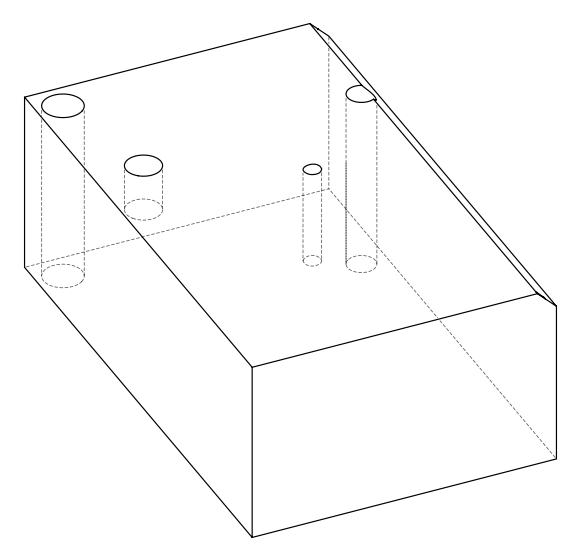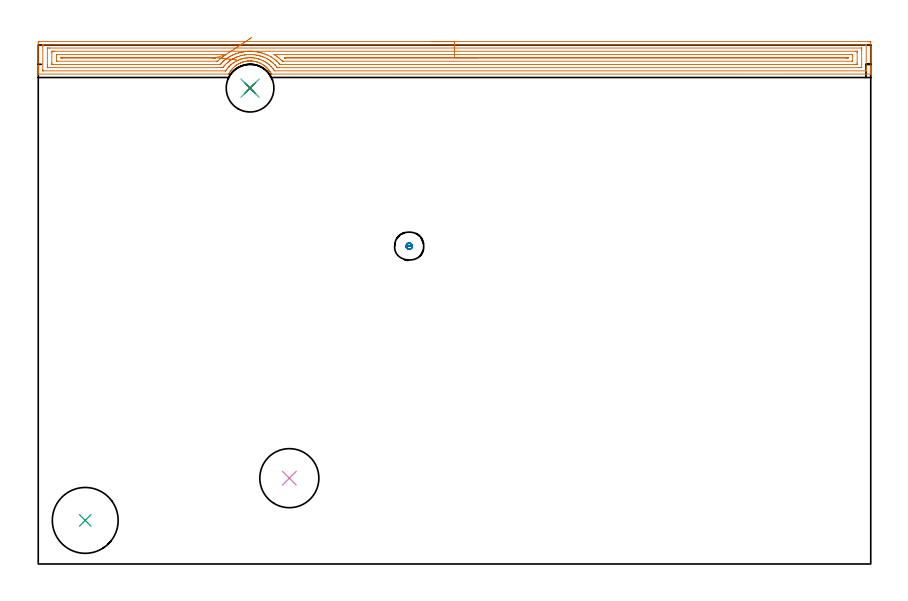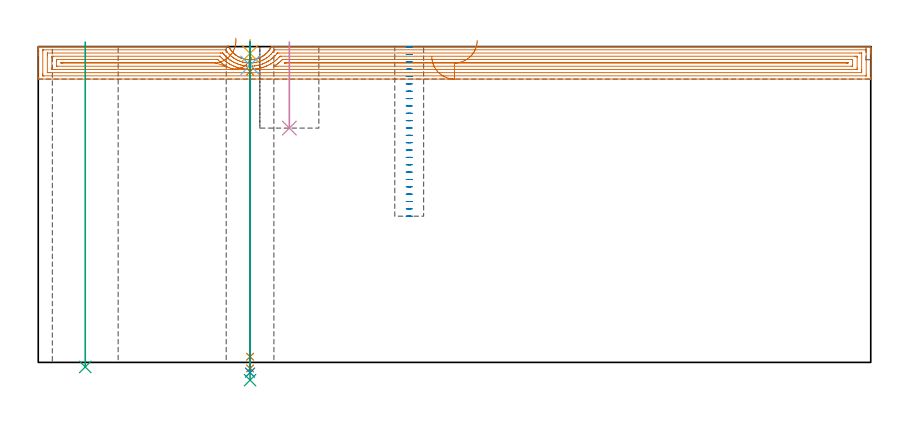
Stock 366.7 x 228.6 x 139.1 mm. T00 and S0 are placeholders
(PLAN: 9 operations, 8 tool changes, 21.5 min)
(1 AREA_MILL | FG_CHAMFER_SURFACE | UGT0205_001 | 17.65 min | 37492 mm3)
(2 MILL_BLIND_HOLE_FROM_SOLID_MATERIAL | STEP1POCKET | NXT0201_010 | Spiral | 1.26 min | 9461 mm3)
(3 INDEXABLE_INSERT_DRILL_THROUGH_HOLE_FROM_SOLID | STEP1HOLE | NXT0302_029 | 0.57 min | 91806 mm3)
(4 INDEXABLE_INSERT_DRILL_BLIND_HOLE_FROM_SOLID | STEP1POCKET_1 | UGT0302_005 | 0.15 min | 19046 mm3)
(5 SPOT_DRILL | STEP1HOLE_1 | NXT0321_9005460120000 | 0.05 min | 180 mm3)
(6 DRILL_BLIND_HOLE_INTO_CENTER | STEP1HOLE_1 | NXT0301_026 | 0.04 min | 120 mm3)
(7 GUN_DRILL_THROUGH_HOLE | STEP1HOLE_1 | UGT0307_001 | 0.62 min | 2544 mm3)
(8 SPADE_DRILL_TO_ENLARGE_THROUGH_HOLE | STEP1HOLE_1 | UGT0306_004 | 0.58 min | 17013 mm3)
(9 DRILL_TO_ENLARGE_THROUGH_HOLE | STEP1HOLE_1 | UGT0301_051 | 0.6 min | 28088 mm3)
(TOOL UGT0205_001 | Chamfer Mill 20 x 3 x 45 deg. | D20 FL50 Z2)
(TOOL NXT0201_010 | ENDMILL 10mm [2P460-1000-NA 1630] | D10 FL30 Z6)
(TOOL NXT0302_029 | Index. Insert Drill 29mm [880-D2900L32-05] | D29 PA176 FL145 Z2)
(TOOL UGT0302_005 | Indexable Insert Drill 26mm | D26 PA180 FL50 Z2)
(TOOL NXT0321_9005460120000 | NC Spot Drill, 142deg, 12mm, Carbide, Uncoated | D12 PA142 FL30 Z2)
(TOOL NXT0301_026 | Carbide Drill 5.5mm [860.1-0550-017A1-MM 2214] | D5.5 PA140 FL28 Z2)
(TOOL UGT0307_001 | Gun Drill 5 mm | D5 PA130 FL24 Z1)
(TOOL UGT0306_004 | Spade Drill 13.5mm | D13.5 PA132 FL10 Z2)
(TOOL UGT0301_051 | Twist Drill 21 mm | D21 PA118 FL145 Z2)
(OP 1 AREA_MILL)
G17 G21 G94 G90
T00 M6
G54
G17 G0 G90 X173.35 Y230.1 S1061 M3
G43 Z149.1 H0
Z134.8
G94 G1 X173.388 Z133.929 F250.
X173.502 Z133.064
X173.691 Z132.212
X173.953 Z131.38
X174.287 Z130.574
X174.69 Z129.8
X175.158 Z129.064
X175.69 Z128.372
X176.279 Z127.729
X176.922 Z127.14
X177.614 Z126.609
X178.35 Z126.14
X179.124 Z125.737
X179.93 Z125.403
X180.762 Z125.141
X181.614 Z124.952
X182.478 Z124.838
X183.35 Z124.8
X365.566
X366.079 Y230.099 Z124.801
X366.587 Y230.095 Z124.803
X366.691 Y230.092 Z124.806
X366.7 Y229.591 Z125.306
Y218.965 Z135.929
Y218.424 Z136.473
Y218.08 Z136.817
Y217.539 Z137.358
Y217.194 Z137.701
Y216.505 Z138.395
Y216.196 Z138.704
X366.692 Y215.824 Z139.067
X366.69 Y215.803 Z139.088
X366.526 Y215.8 Z139.1
X102.931
X102.696 Y215.804 Z139.089
X102.668 Y215.839 Z139.056
X102.566 Y216.035 Z138.865
X102.526 Y216.111 Z138.788
X102.484 Y216.184 Z138.715
X102.413 Y216.308 Z138.588
X102.384 Y216.359 Z138.539
X102.359 Y216.402 Z138.497
X102.236 Y216.605 Z138.294
X102.187 Y216.679 Z138.22
X102.138 Y216.751 Z138.145
X102.093 Y216.821 Z138.078
X101.942 Y217.049 Z137.85
X101.889 Y217.125 Z137.774
X101.84 Y217.194 Z137.703
X101.787 Y217.27 Z137.629
X101.635 Y217.485 Z137.413
X101.591 Y217.538 Z137.361
X101.507 Y217.637 Z137.259
X101.373 Y217.799 Z137.101
X101.26 Y217.933 Z136.966
X100.874 Y218.367 Z136.533
X100.74 Y218.507 Z136.393
X100.335 Y218.884 Z136.016
X100.312 Y218.904 Z135.996
X99.918 Y219.247 Z135.652
X99.847 Y219.305 Z135.594
X99.404 Y219.631 Z135.265
X98.954 Y219.943 Z134.955
X98.742 Y220.073 Z134.825
X98.653 Y220.128 Z134.77
X98.06 Y220.45 Z134.448
X97.849 Y220.552 Z134.347
X97.616 Y220.662 Z134.234
X97.157 Y220.861 Z134.038
X97.123 Y220.874 Z134.024
X96.967 Y220.936 Z133.964
X96.764 Y221.01 Z133.89
X96.365 Y221.134 Z133.766
X96.274 Y221.162 Z133.737
X95.829 Y221.283 Z133.616
X95.592 Y221.337 Z133.563
X95.381 Y221.384 Z133.515
X94.935 Y221.464 Z133.435
X94.488 Y221.524 Z133.372
X94.042 Y221.566 Z133.331
X93.939 Y221.572 Z133.326
X93.789 Y221.576 Z133.315
X93.602 Y221.588 Z133.31
X93.595 Z133.309
X93.395 Y221.589 Z133.305
X93.148 Y221.591 Z133.303
X92.702 Y221.575 Z133.321
X92.483 Y221.558 Z133.338
X92.356 Y221.549 Z133.35
X92.255 Y221.541 Z133.358
X91.809 Y221.487 Z133.412
X91.362 Y221.413 Z133.487
X91.256 Y221.391 Z133.509
X90.916 Y221.318 Z133.579
X90.468 Y221.203 Z133.696
X90.023 Y221.071 Z133.828
X89.975 Y221.055 Z133.844
X89.837 Y221.009 Z133.89
X89.379 Y220.825 Z134.072
X89.13 Y220.726 Z134.172
X89.081 Y220.702 Z134.193
X88.92 Y220.63 Z134.269
X88.681 Y220.519 Z134.378
X88.236 Y220.291 Z134.606
X87.948 Y220.129 Z134.771
X87.521 Y219.851 Z135.047
X87.343 Y219.736 Z135.163
X87.308 Y219.71 Z135.19
X87.103 Y219.555 Z135.34
X86.996 Y219.478 Z135.42
X86.685 Y219.248 Z135.652
X86.45 Y219.053 Z135.846
X86.083 Y218.715 Z136.183
X85.726 Y218.366 Z136.532
X85.557 Y218.19 Z136.709
X85.462 Y218.08 Z136.82
X85.257 Y217.841 Z137.056
X84.971 Y217.486 Z137.413
X84.758 Y217.194 Z137.702
X84.664 Y217.068 Z137.831
X84.614 Y216.989 Z137.91
X84.598 Y216.965 Z137.935
X84.463 Y216.751 Z138.143
X84.367 Y216.604 Z138.293
X84.111 Y216.169 Z138.729
X83.988 Y215.946 Z138.951
X83.903 Y215.803 Z139.089
X83.72 Y215.8 Z139.1
X0.173
X0.009 Y215.803 Z139.088
X0. Y215.826 Z139.065
Y216.196 Z138.704
Y216.504 Z138.395
Y217.194 Z137.701
Y218.424 Z136.473
Y218.965 Z135.929
Y219.58 Z135.315
Y229.591 Z125.306
X0.002 Y229.864 Z125.033
X0.01 Y230.092 Z124.806
X0.24 Y230.099 Z124.799
X183.35 Y230.1 Z124.8
Y228.686 Z126.214
X364.515 Y228.685 Z126.215
X364.616 Y228.684 Z126.216
X364.665 Y228.681 Z126.219
X364.684 Y228.679 Z126.221
X364.69 Y228.669 Z126.231
X364.694 Y228.554 Z126.346
X364.699 Y228.303 Z126.597
X364.7 Y218.08 Z136.82
X364.699 Y217.677 Z137.223
X364.692 Y217.272 Z137.628
X364.69 Y217.223 Z137.677
X364.672 Y217.221 Z137.679
X364.619 Y217.217 Z137.683
X364.51 Y217.215 Z137.685
X364.292 Y217.214 Z137.686
X104.251 Y217.215 Z137.685
X104.048 Y217.221 Z137.679
X103.904 Y217.425 Z137.475
X103.863 Y217.483 Z137.417
X103.62 Y217.84 Z137.06
X103.447 Y218.08 Z136.82
X103.378 Y218.172 Z136.728
X102.693 Y218.965 Z135.935
X102.484 Y219.196 Z135.704
X101.789 Y219.851 Z135.049
X101.591 Y220.029 Z134.871
X101.419 Y220.172 Z134.728
X100.762 Y220.672 Z134.228
X100.697 Y220.717 Z134.183
X100.669 Y220.736 Z134.164
X100.146 Y221.076 Z133.824
X99.804 Y221.278 Z133.622
X99.166 Y221.622 Z133.278
X98.91 Y221.749 Z133.151
X98.666 Y221.864 Z133.036
X98.017 Y222.133 Z132.767
X97.689 Y222.255 Z132.645
X97.219 Y222.412 Z132.488
X97.123 Y222.441 Z132.459
X96.894 Y222.507 Z132.393
X96.23 Y222.67 Z132.23
X96.016 Y222.719 Z132.181
X95.336 Y222.843 Z132.057
X94.942 Y222.897 Z132.003
X94.443 Y222.95 Z131.95
X93.963 Y222.982 Z131.918
X93.549 Y222.998 Z131.902
X93.052 Y222.999 Z131.901
X92.656 Y222.984 Z131.916
X92.205 Y222.954 Z131.946
X91.762 Y222.909 Z131.991
X91.401 Y222.865 Z132.035
X90.868 Y222.776 Z132.124
X90.644 Y222.73 Z132.17
X89.975 Y222.579 Z132.321
X89.916 Y222.565 Z132.335
X89.697 Y222.507 Z132.393
X89.223 Y222.366 Z132.534
X89.184 Y222.354 Z132.546
X89.138 Y222.339 Z132.561
X89.081 Y222.318 Z132.582
X88.576 Y222.122 Z132.778
X88.188 Y221.967 Z132.933
X87.946 Y221.861 Z133.039
X87.426 Y221.622 Z133.278
X87.294 Y221.556 Z133.344
X86.764 Y221.261 Z133.639
X86.401 Y221.038 Z133.862
X86.216 Y220.919 Z133.981
X85.942 Y220.736 Z134.164
X85.69 Y220.555 Z134.345
X85.507 Y220.42 Z134.48
X85.184 Y220.171 Z134.729
X84.802 Y219.851 Z135.049
X84.702 Y219.763 Z135.137
X84.614 Y219.682 Z135.218
X84.25 Y219.325 Z135.575
X83.893 Y218.965 Z135.935
X83.81 Y218.876 Z136.024
X83.72 Y218.774 Z136.126
X83.408 Y218.389 Z136.511
X83.163 Y218.08 Z136.82
X83.019 Y217.889 Z137.011
X82.827 Y217.621 Z137.279
X82.655 Y217.364 Z137.536
X82.566 Y217.236 Z137.664
X82.554 Y217.221 Z137.679
X82.532 Y217.219 Z137.681
X82.479 Y217.216 Z137.684
X82.37 Y217.215 Z137.685
X2.185
X2.084 Y217.216 Z137.684
X2.035 Y217.218 Z137.682
X2.016 Y217.221 Z137.679
X2.01 Y217.231 Z137.669
X2.006 Y217.346 Z137.554
X2.001 Y217.597 Z137.303
X2. Y227.82 Z127.08
X2.001 Y228.223 Z126.677
X2.008 Y228.628 Z126.272
X2.01 Y228.677 Z126.223
X2.028 Y228.679 Z126.221
X2.081 Y228.683 Z126.217
X2.19 Y228.685 Z126.215
X2.408 Y228.686 Z126.214
X183.35
Y227.271 Z127.629
X362.505
X362.618 Y227.27 Z127.63
X362.659 Y227.268 Z127.632
X362.677 Y227.265 Z127.635
X362.69 Y227.254 Z127.646
X362.694 Y227.128 Z127.772
X362.698 Y226.935 Z127.965
X362.7 Y226.742 Z128.158
Y226.049 Z128.851
X362.699 Y218.772 Z136.128
X362.697 Y218.708 Z136.192
X362.691 Y218.657 Z136.243
X362.687 Y218.635 Z136.265
X362.674 Y218.634 Z136.266
X362.505 Y218.631 Z136.269
X361.951 Y218.629 Z136.271
X361.612 Y218.628 Z136.272
X106.059 Y218.629 Z136.271
X105.503 Y218.63 Z136.27
X105.336 Y218.634 Z136.266
X105.318 Y218.635 Z136.265
X105.293 Y218.652 Z136.248
X105.226 Y218.736 Z136.164
X105.165 Y218.812 Z136.088
X105.036 Y218.965 Z135.935
X104.331 Y219.792 Z135.108
X104.277 Y219.851 Z135.049
X104.272 Y219.857 Z135.043
X103.678 Y220.439 Z134.461
X103.378 Y220.72 Z134.18
X103.36 Y220.736 Z134.164
X102.884 Y221.135 Z133.765
X102.484 Y221.438 Z133.462
X102.231 Y221.622 Z133.278
X101.591 Y222.056 Z132.844
X101.311 Y222.23 Z132.67
X100.833 Y222.507 Z132.393
X100.697 Y222.582 Z132.318
X100.532 Y222.671 Z132.229
X99.804 Y223.022 Z131.878
X98.946 Y223.393 Z131.507
X98.91 Y223.407 Z131.493
X98.888 Y223.415 Z131.485
X98.017 Y223.703 Z131.197
X97.574 Y223.832 Z131.068
X97.123 Y223.946 Z130.954
X96.398 Y224.111 Z130.789
X96.23 Y224.142 Z130.758
X95.427 Y224.278 Z130.622
X95.336 Y224.291 Z130.609
X95.322 Y224.292 Z130.608
X94.443 Y224.373 Z130.527
X94.34 Y224.38 Z130.52
X93.549 Y224.412 Z130.488
X93.412 Y224.414 Z130.486
X92.656 Y224.402 Z130.498
X92.536 Y224.397 Z130.503
X91.762 Y224.342 Z130.558
X91.703 Y224.337 Z130.563
X91.168 Y224.278 Z130.622
X90.906 Y224.241 Z130.659
X90.868 Y224.235 Z130.665
X90.153 Y224.102 Z130.798
X89.975 Y224.064 Z130.836
X89.427 Y223.936 Z130.964
X89.081 Y223.848 Z131.052
X88.725 Y223.746 Z131.154
X88.188 Y223.579 Z131.321
X88.05 Y223.53 Z131.37
X87.679 Y223.393 Z131.507
X87.404 Y223.283 Z131.617
X87.294 Y223.238 Z131.662
X86.784 Y223.013 Z131.887
X86.401 Y222.833 Z132.067
X86.182 Y222.724 Z132.176
X85.763 Y222.507 Z132.393
X85.598 Y222.417 Z132.483
X85.507 Y222.364 Z132.536
X85.048 Y222.076 Z132.824
X84.614 Y221.798 Z133.102
X84.508 Y221.726 Z133.174
X84.363 Y221.622 Z133.278
X83.997 Y221.348 Z133.552
X83.72 Y221.136 Z133.764
X83.501 Y220.954 Z133.946
X83.247 Y220.736 Z134.164
X82.827 Y220.347 Z134.553
X82.575 Y220.1 Z134.8
X82.329 Y219.851 Z135.049
X82.139 Y219.646 Z135.254
X81.933 Y219.414 Z135.486
X81.728 Y219.168 Z135.732
X81.563 Y218.965 Z135.935
X81.329 Y218.679 Z136.221
X81.289 Y218.635 Z136.265
X81.209 Y218.633 Z136.267
X81.039 Y218.631 Z136.269
X80.485 Y218.629 Z136.271
X80.146 Y218.628 Z136.272
X4.195 Y218.629 Z136.271
X4.082 Y218.63 Z136.27
X4.041 Y218.632 Z136.268
X4.023 Y218.635 Z136.265
X4.01 Y218.646 Z136.254
X4.006 Y218.772 Z136.128
X4.002 Y218.965 Z135.935
X4. Y219.158 Z135.742
Y219.851 Z135.049
Y227.127 Z127.773
X4.003 Y227.192 Z127.708
X4.009 Y227.243 Z127.657
X4.013 Y227.265 Z127.635
X4.026 Y227.266 Z127.634
X4.195 Y227.269 Z127.631
X4.749 Y227.271 Z127.629
X5.088
X183.35
Y225.857 Z129.043
X360.018
X360.588 Y225.855 Z129.045
X360.648 Y225.853 Z129.047
X360.683 Y225.851 Z129.049
X360.69 Y225.812 Z129.088
X360.694 Y225.602 Z129.298
X360.7 Y225.182 Z129.718
Y220.736 Z134.164
X360.694 Y220.302 Z134.598
X360.69 Y220.086 Z134.814
X360.678 Y220.049 Z134.851
X360.624 Y220.047 Z134.853
X360.522 Y220.045 Z134.855
X359.825 Y220.043 Z134.857
X359.631
X106.952
X106.757 Y220.044 Z134.856
X106.584 Y220.047 Z134.853
X106.498 Y220.05 Z134.85
X106.451 Y220.063 Z134.837
X106.059 Y220.497 Z134.403
X105.829 Y220.736 Z134.164
X105.165 Y221.384 Z133.516
X104.908 Y221.622 Z133.278
X104.272 Y222.155 Z132.745
X103.8 Y222.507 Z132.393
X103.378 Y222.803 Z132.097
X102.499 Y223.378 Z131.522
X102.484 Y223.387 Z131.513
X102.474 Y223.393 Z131.507
X101.591 Y223.866 Z131.034
X100.747 Y224.278 Z130.622
X100.697 Y224.3 Z130.6
X100.658 Y224.317 Z130.583
X99.804 Y224.665 Z130.235
X99.202 Y224.874 Z130.026
X98.91 Y224.968 Z129.932
X98.265 Y225.164 Z129.736
X98.017 Y225.229 Z129.671
X97.929 Y225.251 Z129.649
X97.788 Y225.283 Z129.617
X97.123 Y225.43 Z129.47
X96.782 Y225.502 Z129.398
X96.506 Y225.551 Z129.349
X96.23 Y225.596 Z129.304
X95.713 Y225.675 Z129.225
X95.584 Y225.691 Z129.209
X95.336 Y225.716 Z129.184
X94.72 Y225.774 Z129.126
X94.486 Y225.793 Z129.107
X94.443 Y225.796 Z129.104
X93.775 Y225.826 Z129.074
X93.754
X92.86 Y225.825 Z129.075
X92.656 Y225.815 Z129.085
X92.031 Y225.783 Z129.117
X91.818 Y225.77 Z129.13
X91.762 Y225.765 Z129.135
X91.208 Y225.713 Z129.187
X91.099 Y225.701 Z129.2
X90.868 Y225.671 Z129.229
X90.421 Y225.607 Z129.293
X90.204 Y225.573 Z129.327
X89.975 Y225.533 Z129.367
X89.662 Y225.474 Z129.426
X89.433 Y225.427 Z129.473
X89.081 Y225.349 Z129.551
X88.93 Y225.313 Z129.587
X88.324 Y225.164 Z129.736
X88.218 Y225.134 Z129.766
X88.188 Y225.125 Z129.775
X87.538 Y224.922 Z129.978
X87.294 Y224.844 Z130.056
X86.88 Y224.688 Z130.212
X86.401 Y224.504 Z130.396
X86.239 Y224.438 Z130.462
X85.862 Y224.278 Z130.622
X85.618 Y224.168 Z130.732
X85.507 Y224.116 Z130.784
X85.02 Y223.875 Z131.025
X84.614 Y223.663 Z131.237
X84.438 Y223.567 Z131.333
X84.132 Y223.393 Z131.507
X83.877 Y223.237 Z131.663
X83.72 Y223.138 Z131.762
X83.339 Y222.885 Z132.015
X82.827 Y222.534 Z132.366
X82.811 Y222.523 Z132.377
X82.791 Y222.507 Z132.393
X82.307 Y222.137 Z132.763
X81.933 Y221.833 Z133.067
X81.688 Y221.622 Z133.278
X81.353 Y221.311 Z133.589
X81.039 Y221.015 Z133.885
X80.766 Y220.736 Z134.164
X80.465 Y220.42 Z134.48
X80.146 Y220.07 Z134.83
X80.117 Y220.049 Z134.851
X80.097 Y220.047 Z134.853
X80.049 Y220.044 Z134.856
X79.952 Y220.043 Z134.857
X6.682
X6.112 Y220.045 Z134.855
X6.052 Y220.047 Z134.853
X6.017 Y220.049 Z134.851
X6.01 Y220.088 Z134.812
X6.006 Y220.298 Z134.602
X6. Y220.718 Z134.182
Y225.164 Z129.736
X6.006 Y225.598 Z129.302
X6.01 Y225.814 Z129.086
X6.022 Y225.851 Z129.049
X6.076 Y225.853 Z129.047
X6.178 Y225.855 Z129.045
X6.876 Y225.857 Z129.043
X7.069
X183.35
Y224.443 Z130.457
X358.204
X358.536 Y224.441 Z130.459
X358.631 Y224.439 Z130.461
X358.684 Y224.436 Z130.464
X358.69 Y224.428 Z130.472
X358.694 Y224.372 Z130.528
X358.697 Y224.278 Z130.622
X358.7 Y223.622 Z131.278
X358.699 Y221.852 Z133.048
X358.694 Y221.622 Z133.278
X358.69 Y221.465 Z133.435
X358.37 Y221.459 Z133.441
X358.203 Y221.458 Z133.442
X108.012 Y221.457 Z133.443
X107.846 Y221.458 Z133.442
X107.68 Y221.461 Z133.439
X107.574 Y221.464 Z133.436
X107.518 Y221.515 Z133.385
X107.404 Y221.622 Z133.278
X106.952 Y222.054 Z132.846
X106.467 Y222.507 Z132.393
X106.059 Y222.854 Z132.046
X105.76 Y223.099 Z131.801
X105.374 Y223.393 Z131.507
X105.165 Y223.545 Z131.355
X104.643 Y223.91 Z130.99
X104.272 Y224.15 Z130.75
X104.076 Y224.278 Z130.622
X103.954 Y224.363 Z130.537
X103.851 Y224.437 Z130.463
X103.939 Y224.439 Z130.461
X104.106 Y224.442 Z130.458
X104.272 Y224.443 Z130.457
X104.999
X183.35
Y223.029 Z131.871
X356.091 Y223.028 Z131.872
X356.25 Y223.027 Z131.873
X356.625 Y223.022 Z131.878
X356.69 Y223.016 Z131.884
X356.697 Y222.95 Z131.95
X356.693 Y222.913 Z131.987
X356.686 Y222.878 Z132.022
X356.667 Y222.876 Z132.024
X356.559 Y222.874 Z132.026
X356.25 Y222.872 Z132.028
X355.883 Y222.871 Z132.029
X108.898 Y222.872 Z132.028
X108.739 Y222.873 Z132.027
X108.66 Y222.875 Z132.025
X108.611 Y222.878 Z132.022
X108.575 Y222.899 Z132.001
X108.514 Y222.953 Z131.947
X108.454 Y223.01 Z131.89
X108.446 Y223.02 Z131.88
X108.451 Y223.022 Z131.878
X108.501 Y223.026 Z131.874
X108.58 Y223.028 Z131.872
X108.739 Y223.029 Z131.871
X109.106
X183.35
X184.222 Z131.909
X185.086 Z132.023
X185.938 Z132.212
X186.77 Z132.474
X187.576 Z132.808
X188.35 Z133.211
X189.086 Z133.68
X189.778 Z134.211
X190.421 Z134.8
X191.01 Z135.443
X191.542 Z136.135
X192.01 Z136.871
X192.413 Z137.645
X192.747 Z138.451
X193.009 Z139.283
X193.198 Z140.135
X193.312 Z141.
X193.35 Z141.871
G0 Z149.1
X94.032 Y231.901
Z134.421
G1 X93.653 Y231.65 Z133.677
X93.221 Y231.364 Z132.974
X92.74 Y231.046 Z132.32
X92.214 Y230.697 Z131.718
X91.645 Y230.321 Z131.174
X91.039 Y229.92 Z130.691
X90.401 Y229.497 Z130.273
X89.734 Y229.056 Z129.924
X89.044 Y228.6 Z129.646
X88.337 Y228.132 Z129.44
X87.618 Y227.656 Z129.31
X86.892 Y227.175 Z129.255
X86.165 Y226.694 Z129.276
X85.442 Y226.215 Z129.373
X84.729 Y225.743 Z129.546
X84.031 Y225.282 Z129.792
X83.353 Y224.833 Z130.11
X82.702 Y224.402 Z130.498
X82.514 Y224.278 Z130.622
X82.165 Y224.049 Z130.851
X81.933 Y223.894 Z131.006
X81.637 Y223.686 Z131.214
X81.225 Y223.393 Z131.507
X81.118 Y223.314 Z131.586
X81.039 Y223.254 Z131.646
X80.622 Y222.921 Z131.979
X80.146 Y222.532 Z132.368
X80.132 Y222.521 Z132.379
X79.252 Y221.684 Z133.216
X79.019 Y221.464 Z133.436
X78.691 Y221.459 Z133.441
X78.524 Y221.458 Z133.442
X8.496 Y221.457 Z133.443
X8.164 Y221.459 Z133.441
X8.069 Y221.461 Z133.439
X8.016 Y221.464 Z133.436
X8.01 Y221.472 Z133.428
X8.006 Y221.528 Z133.372
X8.003 Y221.622 Z133.278
X8. Y222.278 Z132.622
X8.001 Y224.048 Z130.852
X8.006 Y224.278 Z130.622
X8.01 Y224.435 Z130.465
X8.33 Y224.44 Z130.46
X8.497 Y224.442 Z130.458
X81.933 Y224.443 Z130.457
X82.665 Y224.439 Z130.461
X82.681 Y224.437 Z130.463
X82.702 Y224.402 Z130.498
X78.146 Y223.022 Z131.878
X78.136 Y223.01 Z131.89
X78.075 Y222.954 Z131.946
X77.986 Y222.877 Z132.023
X77.832 Y222.875 Z132.025
X77.465 Y222.873 Z132.027
X77.098 Y222.871 Z132.029
X76.939
X10.817
X10.45 Y222.874 Z132.026
X10.075 Y222.878 Z132.022
X10.01 Y222.884 Z132.016
X10.008 Y222.945 Z131.955
X10.019 Y223.022 Z131.878
X10.1 Y223.024 Z131.876
X10.29 Y223.027 Z131.873
X10.45 Y223.028 Z131.872
X10.817 Y223.029 Z131.871
X77.992 Y223.028 Z131.872
X78.071 Y223.027 Z131.873
X78.123 Y223.024 Z131.876
X78.146 Y223.022 Z131.878
X79.005 Y222.933 Z132.005
X79.849 Y222.846 Z132.207
X80.672 Y222.761 Z132.481
X81.469 Y222.679 Z132.827
X82.233 Y222.6 Z133.242
X82.958 Y222.525 Z133.721
X83.638 Y222.455 Z134.263
X84.269 Y222.39 Z134.862
X84.845 Y222.331 Z135.514
X85.363 Y222.277 Z136.214
X85.819 Y222.23 Z136.957
X86.208 Y222.19 Z137.736
X86.528 Y222.157 Z138.547
X86.776 Y222.131 Z139.383
X86.951 Y222.113 Z140.237
X87.052 Y222.103 Z141.104
X87.077 Y222.1 Z141.976
X87.026 Y222.106 Z142.847
G0 Z149.1
M5
M2
(OP 2 MILL_BLIND_HOLE_FROM_SOLID_MATERIAL)
G17 G21 G94 G90
T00 M6
G54
G17 G0 G90 X163.4 Y140. S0 M3
G43 Z149.1 H1
Z138.863
G94 G3 X164.033 Y140.717 R0.638 F250.
X163.231 Y141.339 R0.717
X162.061 Y139.831 R1.35
X163.231 Y141.339 R-1.35
X162.646 Y140.585 R0.675
X163.4 Y140. R0.675
G0 Z135.625
G3 X164.033 Y140.717 R0.638
X163.231 Y141.339 R0.717
X162.061 Y139.831 R1.35
X163.231 Y141.339 R-1.35
X162.646 Y140.585 R0.675
X163.4 Y140. R0.675
G0 Z132.388
G3 X164.033 Y140.717 R0.638
X163.231 Y141.339 R0.717
X162.061 Y139.831 R1.35
X163.231 Y141.339 R-1.35
X162.646 Y140.585 R0.675
X163.4 Y140. R0.675
G0 Z129.15
G3 X164.033 Y140.717 R0.638
X163.231 Y141.339 R0.717
X162.061 Y139.831 R1.35
X163.231 Y141.339 R-1.35
X162.646 Y140.585 R0.675
X163.4 Y140. R0.675
G0 Z125.913
G3 X164.033 Y140.717 R0.638
X163.231 Y141.339 R0.717
X162.061 Y139.831 R1.35
X163.231 Y141.339 R-1.35
X162.646 Y140.585 R0.675
X163.4 Y140. R0.675
G0 Z122.675
G3 X164.033 Y140.717 R0.638
X163.231 Y141.339 R0.717
X162.061 Y139.831 R1.35
X163.231 Y141.339 R-1.35
X162.646 Y140.585 R0.675
X163.4 Y140. R0.675
G0 Z119.438
G3 X164.033 Y140.717 R0.638
X163.231 Y141.339 R0.717
X162.061 Y139.831 R1.35
X163.231 Y141.339 R-1.35
X162.646 Y140.585 R0.675
X163.4 Y140. R0.675
G0 Z116.2
G3 X164.033 Y140.717 R0.638
X163.231 Y141.339 R0.717
X162.061 Y139.831 R1.35
X163.231 Y141.339 R-1.35
X162.646 Y140.585 R0.675
X163.4 Y140. R0.675
G0 Z112.963
G3 X164.033 Y140.717 R0.638
X163.231 Y141.339 R0.717
X162.061 Y139.831 R1.35
X163.231 Y141.339 R-1.35
X162.646 Y140.585 R0.675
X163.4 Y140. R0.675
G0 Z109.725
G3 X164.033 Y140.717 R0.638
X163.231 Y141.339 R0.717
X162.061 Y139.831 R1.35
X163.231 Y141.339 R-1.35
X162.646 Y140.585 R0.675
X163.4 Y140. R0.675
G0 Z106.488
G3 X164.033 Y140.717 R0.638
X163.231 Y141.339 R0.717
X162.061 Y139.831 R1.35
X163.231 Y141.339 R-1.35
X162.646 Y140.585 R0.675
X163.4 Y140. R0.675
G0 Z103.25
G3 X164.033 Y140.717 R0.638
X163.231 Y141.339 R0.717
X162.061 Y139.831 R1.35
X163.231 Y141.339 R-1.35
X162.646 Y140.585 R0.675
X163.4 Y140. R0.675
G0 Z100.013
G3 X164.033 Y140.717 R0.638
X163.231 Y141.339 R0.717
X162.061 Y139.831 R1.35
X163.231 Y141.339 R-1.35
X162.646 Y140.585 R0.675
X163.4 Y140. R0.675
G0 Z96.775
G3 X164.033 Y140.717 R0.638
X163.231 Y141.339 R0.717
X162.061 Y139.831 R1.35
X163.231 Y141.339 R-1.35
X162.646 Y140.585 R0.675
X163.4 Y140. R0.675
G0 Z93.538
G3 X164.033 Y140.717 R0.638
X163.231 Y141.339 R0.717
X162.061 Y139.831 R1.35
X163.231 Y141.339 R-1.35
X162.646 Y140.585 R0.675
X163.4 Y140. R0.675
G0 Z90.3
G3 X164.033 Y140.717 R0.638
X163.231 Y141.339 R0.717
X162.061 Y139.831 R1.35
X163.231 Y141.339 R-1.35
X162.646 Y140.585 R0.675
X163.4 Y140. R0.675
G0 Z87.063
G3 X164.033 Y140.717 R0.638
X163.231 Y141.339 R0.717
X162.061 Y139.831 R1.35
X163.231 Y141.339 R-1.35
X162.646 Y140.585 R0.675
X163.4 Y140. R0.675
G0 Z83.825
G3 X164.033 Y140.717 R0.638
X163.231 Y141.339 R0.717
X162.061 Y139.831 R1.35
X163.231 Y141.339 R-1.35
X162.646 Y140.585 R0.675
X163.4 Y140. R0.675
G0 Z80.588
G3 X164.033 Y140.717 R0.638
X163.231 Y141.339 R0.717
X162.061 Y139.831 R1.35
X163.231 Y141.339 R-1.35
X162.646 Y140.585 R0.675
X163.4 Y140. R0.675
G0 Z77.35
G3 X164.033 Y140.717 R0.638
X163.231 Y141.339 R0.717
X162.061 Y139.831 R1.35
X163.231 Y141.339 R-1.35
X162.646 Y140.585 R0.675
X163.4 Y140. R0.675
G0 Z74.113
G3 X164.033 Y140.717 R0.638
X163.231 Y141.339 R0.717
X162.061 Y139.831 R1.35
X163.231 Y141.339 R-1.35
X162.646 Y140.585 R0.675
X163.4 Y140. R0.675
G0 Z70.875
G3 X164.033 Y140.717 R0.638
X163.231 Y141.339 R0.717
X162.061 Y139.831 R1.35
X163.231 Y141.339 R-1.35
X162.646 Y140.585 R0.675
X163.4 Y140. R0.675
G0 Z67.638
G3 X164.033 Y140.717 R0.638
X163.231 Y141.339 R0.717
X162.061 Y139.831 R1.35
X163.231 Y141.339 R-1.35
X162.646 Y140.585 R0.675
X163.4 Y140. R0.675
G0 Z149.1
Z64.4
G3 X164.033 Y140.717 R0.638
X163.231 Y141.339 R0.717
X162.061 Y139.831 R1.35
X163.231 Y141.339 R-1.35
X162.646 Y140.585 R0.675
X163.4 Y140. R0.675
G0 Z149.1
M5
M2
(OP 3 INDEXABLE_INSERT_DRILL_THROUGH_HOLE_FROM_SOLID)
G17 G21 G94 G90
T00 M6
G54
G17 G0 G90 X20.7 Y19.2 S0 M3
G43 Z149.1 H1
G94 G81 G98 Z-2.006 F250. R141.1
G80
M5
M2
(OP 4 INDEXABLE_INSERT_DRILL_BLIND_HOLE_FROM_SOLID)
G17 G21 G94 G90
T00 M6
G54
G17 G0 G90 X110.6 Y37.8 S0 M3
G43 Z149.1 H0
G94 G81 G98 Z103.2 F250. R141.1
G80
M5
M2
(OP 5 SPOT_DRILL)
G17 G21 G94 G90
T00 M6
G54
G17 G0 G90 X93.3 Y209.6 S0 M3
G43 Z149.1 H0
G94 G81 G98 Z136.1 F250. R142.1
G80
M5
M2
(OP 6 DRILL_BLIND_HOLE_INTO_CENTER)
G17 G21 G94 G90
T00 M6
G54
G17 G0 G90 X93.3 Y209.6 S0 M3
G43 Z149.1 H1
G94 G81 G98 Z130.85 F250. R141.1
G80
M5
M2
(OP 7 GUN_DRILL_THROUGH_HOLE)
G17 G21 G94 G90
T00 M6
G54
G17 G0 G90 X93.3 Y209.6 M8
G43 Z149.1 H0
Z136.8
S716 M3
G94 G1 Z128.094 F125. M26
G4 X.084
Z2.5 F250.
G4 X.084
Z-2.666 F125.
G4 X.084
M5
M9
G0 Z136.8
Z149.1
M2
(OP 8 SPADE_DRILL_TO_ENLARGE_THROUGH_HOLE)
G17 G21 G94 G90
T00 M6
G54
G17 G0 G90 X93.3 Y209.6 S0 M3
G43 Z149.1 H0
G94 G73 G98 Z-4.505 F250. Q13.055 R141.1
G80
M5
M2
(OP 9 DRILL_TO_ENLARGE_THROUGH_HOLE)
G17 G21 G94 G90
T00 M6
G54
G17 G0 G90 X93.3 Y209.6 S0 M3
G43 Z149.1 H0
G94 G73 G98 Z-7.809 F250. Q20.987 R141.1
G80
M5
M2
